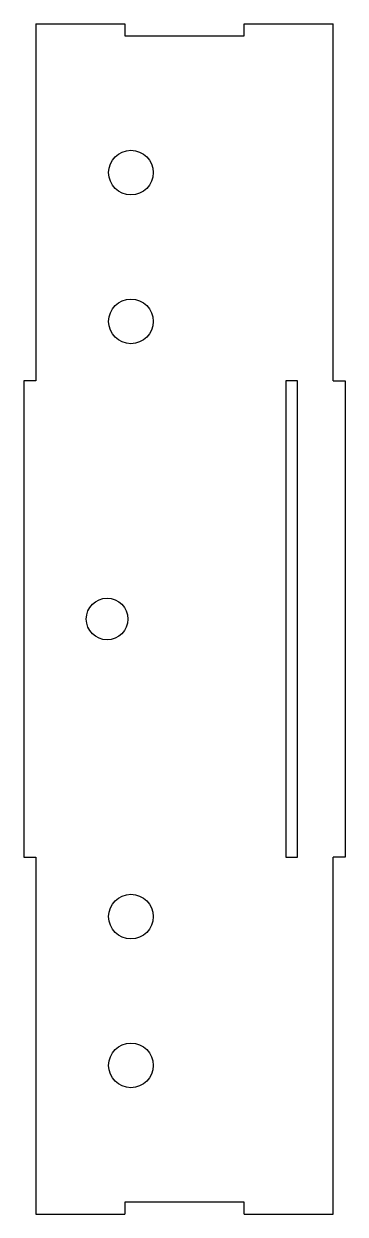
# Model space of a CAD drawing. Header units: millimetres. Extents: x -54 to 0, y 0 to 200.
import ezdxf

# ---------------------------------------------------------------- set-up
doc = ezdxf.new("R2010")
doc.units = ezdxf.units.MM
doc.layers.add('Shape2DView', color=7, linetype='CONTINUOUS')

msp = doc.modelspace()

# ---------------------------------------------------------------- linework, layer by layer
at = {"layer": 'Shape2DView'}
for p, q in [((-52, 200), (-52, 140)), ((-52, 200), (-37, 200)), ((-37, 200), (-37, 198)), ((-17, 198), (-17, 200)), ((-17, 200), (-2, 200)), ((-2, 140), (-2, 200)), ((-37, 198), (-17, 198)), ((-52, 140), (-54, 140)), ((-54, 140), (-54, 60)), ((-10, 140), (-10, 60)), ((-8, 140), (-10, 140)), ((-8, 60), (-8, 140)), ((-2, 140), (0, 140)), ((0, 140), (0, 60)), ((-54, 60), (-52, 60)), ((-52, 60), (-52, 0)), ((-10, 60), (-8, 60)), ((0, 60), (-2, 60)), ((-2, 0), (-2, 60)), ((-37, 2), (-37, 0)), ((-17, 2), (-37, 2)), ((-17, 0), (-17, 2)), ((-52, 0), (-37, 0)), ((-17, 0), (-2, 0))]:
    msp.add_line(p, q, dxfattribs=at)
for centre, radius in [((-36, 175), 3.75), ((-36, 150), 3.75), ((-40, 100), 3.5), ((-36, 50), 3.75), ((-36, 25), 3.75)]:
    msp.add_circle(centre, radius, dxfattribs=at)

doc.saveas('drawing.dxf')
